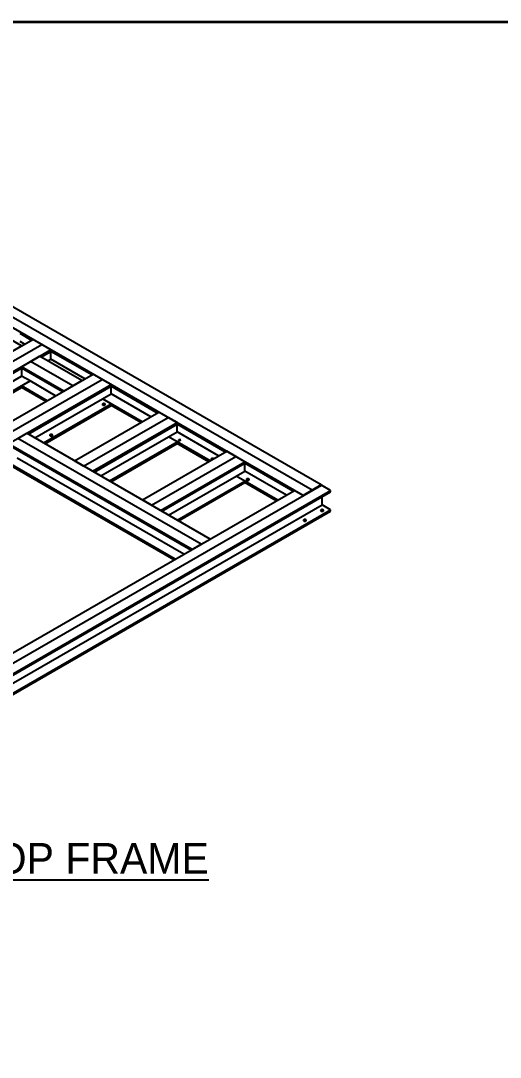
# Model space of a CAD drawing. Header units: millimetres. Extents: x 0 to 16187, y -20471 to 6290.
# Drawn here: x 7416.5 to 7604.1, y 3017.6 to 3423.6 of the extents above; entities that cross this region are included whole.
import ezdxf
from ezdxf.enums import TextEntityAlignment as Align

# ---------------------------------------------------------------- set-up
doc = ezdxf.new("R2010")
doc.units = ezdxf.units.MM
doc.layers.add('BORDER1', color=3, linetype='Continuous')
doc.layers.add('BORDER2', color=7, linetype='Continuous')
doc.styles.add('ROMANC', font='ROMANC', dxfattribs={"height": 5})
doc.styles.add('ROMAND-1', font='ic-romand.shx')
doc.styles.add('ROMANS', font='ROMANS.shx', dxfattribs={"width": 0.8})
doc.styles.add('ROMANT', font='ROMANT', dxfattribs={"height": 4})

# ---------------------------------------------------------------- blocks, each defined once
blk = doc.blocks.new('*U609')
at = {"layer": 'BORDER1', "color": 154, "true_color": 0x1859a9, "const_width": 1}
blk.add_lwpolyline([(1.81, 811), (1144, 811), (1144, 0), (0, 0), (0, 811)], close=True, dxfattribs=at)
at = {"layer": 'BORDER2', "flags": 8}
for tag, height, style, p in [('REV-A', 3.24, 'ROMANS', (986.93, 140.25)), ('RE-A', 8.06, 'ROMANT', (1084.63, 7.17))]:
    blk.add_attdef(tag, text='', height=height, dxfattribs=dict(at, style=style)).set_placement(p, align=Align.CENTER)
at = {"layer": 'BORDER2', "style": 'ROMANS', "width": 3.830216}
blk.add_attdef('DATE-A', text='', height=3.24, dxfattribs=at).set_placement((995.51, 140.25), (1008.51, 140.25), align=Align.FIT)
at = {"layer": 'BORDER2'}
for tag, height, style, p in [('DRN-A', 3.24, 'ROMANS', (1018.38, 140.25)), ('CHD-A', 3.24, 'ROMANS', (1032.35, 140.25)), ('APD-A', 3.24, 'ROMANS', (1046.64, 140.25)), ('CONS_CONT_VEND', 4.2, 'ROMANC', (1061.39, 72.83))]:
    blk.add_attdef(tag, text='', height=height, dxfattribs=dict(at, style=style)).set_placement(p, align=Align.CENTER)
at = {"layer": 'BORDER2', "style": 'ROMANS', "width": 0.8}
for tag, p, height in [('1:X', (997.23, 122.55), 3.5), ('LOC', (1042.74, 122.55), 3.5), ('PROJ_NO', (1118.64, 122.55), 3.5), ('CONS_DRG_NO', (1011, 63), 3)]:
    blk.add_attdef(tag, p, '', height=height, dxfattribs=at)
at = {"layer": 'BORDER2', "lineweight": 30, "width": 0.8, "flags": 104}
blk.add_attdef('COMMENTS-A', text='', height=2.2, dxfattribs=at).set_placement((1055.21, 142.07), align=Align.MIDDLE_LEFT)
at = {"layer": 'BORDER2', "style": 'ROMANS', "width": 0.8}
for tag, p in [('PROJECT_TITLE_1', (1061.07, 55.35)), ('PROJECT_TITLE_2', (1061.07, 49.3))]:
    blk.add_attdef(tag, text='', height=3.5, dxfattribs=at).set_placement(p, align=Align.MIDDLE)
at = {"layer": 'BORDER2', "style": 'ROMANT', "width": 0.8}
for tag, p in [('DRG_TITLE_1', (1061.07, 36.31)), ('DRG_TITLE_2', (1061.07, 28.31)), ('DRG_TITLE_3', (1061.07, 20.31))]:
    blk.add_attdef(tag, text='', height=5, dxfattribs=at).set_placement(p, align=Align.CENTER)
at = {"layer": 'BORDER2', "style": 'ROMANT'}
for tag, p in [('AR', (995, 7.17)), ('PA', (1011.74, 7.17)), ('DC', (1028.45, 7.17)), ('TS', (1120.84, 7.17))]:
    blk.add_attdef(tag, p, '', height=8.06, dxfattribs=at)
for tag, p in [('SRNO', (1074.7, 7.17)), ('SH', (1115.8, 7.18))]:
    blk.add_attdef(tag, text='', height=8.06, dxfattribs=at).set_placement(p, align=Align.RIGHT)
at = {"layer": 'BORDER2', "style": 'ROMANS', "flags": 2}
blk.add_attdef('TB_VERSION', text='', height=2, dxfattribs=at).set_placement((1, -1), align=Align.TOP_LEFT)

msp = doc.modelspace()

# ---------------------------------------------------------------- linework, layer by layer
at = {"color": 7, "linetype": 'Continuous', "lineweight": 25}
for p, q in [((7534.06608, 3241.80839), (7318.22173, 3366.41268)), ((7526.99501, 3237.72635), (7311.15067, 3362.33064)), ((7530.53054, 3239.76737), (7314.6862, 3364.37166)), ((7420.62839, 3298.51809), (7416.20906, 3301.06932)), ((7285.3943, 3220.44911), (7421.1588, 3298.82429)), ((7288.92984, 3218.40809), (7424.69434, 3296.78327)), ((7416.77474, 3296.29343), (7411.82499, 3299.15086)), ((7417.99344, 3296.99697), (7416.20906, 3298.02707)), ((7424.69434, 3296.78327), (7421.1588, 3298.82429)), ((7428.22987, 3294.74225), (7424.69434, 3296.78327)), ((7292.46537, 3216.36707), (7428.22987, 3294.74225)), ((7413.23921, 3294.25241), (7416.77474, 3296.29343)), ((7424.37623, 3291.90518), (7428.22987, 3294.12985)), ((7428.22987, 3294.74225), (7428.22987, 3294.12985)), ((7428.22987, 3291.0876), (7428.22987, 3294.12985)), ((7444.24575, 3284.88408), (7428.22987, 3294.12985)), ((7416.77474, 3288.12935), (7420.31028, 3290.17037)), ((7420.31028, 3290.17037), (7423.84581, 3292.21139)), ((7436.85657, 3280.61839), (7420.31028, 3290.17037)), ((7440.39211, 3282.65941), (7423.84581, 3292.21139)), ((7427.01118, 3290.38406), (7428.22987, 3291.0876)), ((7441.6108, 3283.36295), (7428.22987, 3291.0876)), ((7309.01167, 3206.8151), (7444.77617, 3285.19028)), ((7395.7384, 3275.37292), (7416.77474, 3287.51694)), ((7433.32104, 3278.57737), (7416.77474, 3288.12935)), ((7416.77474, 3287.51694), (7416.77474, 3288.12935)), ((7432.79062, 3278.27117), (7416.77474, 3287.51694)), ((7416.77474, 3287.51694), (7416.77474, 3284.47469)), ((7448.3117, 3283.14926), (7444.77617, 3285.19028)), ((7312.5472, 3204.77408), (7448.3117, 3283.14926)), ((7316.08274, 3202.73306), (7451.84724, 3281.10824)), ((7398.37335, 3273.8518), (7416.77474, 3284.47469)), ((7401.74979, 3271.90262), (7420.15118, 3282.52552)), ((7420.15118, 3282.52552), (7416.77474, 3284.47469)), ((7416.77474, 3280.57634), (7420.15118, 3282.52552)), ((7426.77924, 3274.80087), (7416.77474, 3280.57634)), ((7416.77474, 3279.96394), (7416.77474, 3280.57634)), ((7419.35577, 3261.73891), (7451.84724, 3280.49583)), ((7430.15567, 3276.75005), (7420.15118, 3282.52552)), ((7433.32104, 3278.57737), (7436.85657, 3280.61839)), ((7436.85657, 3280.61839), (7440.39211, 3282.65941)), ((7451.84724, 3281.10824), (7448.3117, 3283.14926)), ((7451.84724, 3281.10824), (7451.84724, 3280.49583)), ((7451.84724, 3277.45358), (7451.84724, 3280.49583)), ((7470.05515, 3269.98463), (7451.84724, 3280.49583)), ((7402.2802, 3271.59642), (7416.77474, 3279.96394)), ((7426.24882, 3274.49467), (7416.77474, 3279.96394)), ((7448.4708, 3275.50441), (7451.84724, 3277.45358)), ((7467.4202, 3268.4635), (7451.84724, 3277.45358)), ((7421.99072, 3260.21778), (7448.4708, 3275.50441)), ((7425.36715, 3258.26861), (7451.84724, 3273.55523)), ((7425.89757, 3257.9624), (7451.84724, 3272.94283)), ((7451.84724, 3273.55523), (7448.4708, 3275.50441)), ((7464.04377, 3266.51433), (7448.4708, 3275.50441)), ((7451.84724, 3273.55523), (7451.84724, 3272.94283)), ((7463.51335, 3266.20813), (7451.84724, 3272.94283)), ((7437.56368, 3251.2277), (7470.58557, 3270.29083)), ((7474.1211, 3268.24981), (7470.58557, 3270.29083)), ((7441.09921, 3249.18668), (7474.1211, 3268.24981)), ((7444.63475, 3247.14566), (7477.65664, 3266.20879)), ((7445.16516, 3246.83946), (7477.65664, 3265.59638)), ((7477.65664, 3266.20879), (7474.1211, 3268.24981)), ((7477.65664, 3266.20879), (7477.65664, 3265.59638)), ((7477.65664, 3262.55414), (7477.65664, 3265.59638)), ((7496.57166, 3254.67697), (7477.65664, 3265.59638)), ((7415.28982, 3260.00409), (7418.82535, 3262.04511)), ((7490.59669, 3220.6124), (7418.82535, 3262.04511)), ((7447.80011, 3245.31833), (7474.2802, 3260.60496)), ((7474.2802, 3260.60496), (7477.65664, 3262.55414)), ((7477.65664, 3258.65579), (7474.2802, 3260.60496)), ((7490.56027, 3251.20668), (7474.2802, 3260.60496)), ((7493.93671, 3253.15585), (7477.65664, 3262.55414)), ((7483.52562, 3216.53036), (7411.75428, 3257.96307)), ((7482.99521, 3216.22415), (7411.75428, 3257.35066)), ((7487.06116, 3218.57138), (7415.28982, 3260.00409)), ((7451.17655, 3243.36916), (7477.65664, 3258.65579)), ((7451.70697, 3243.06296), (7477.65664, 3258.04338)), ((7477.65664, 3258.65579), (7477.65664, 3258.04338)), ((7490.02985, 3250.90047), (7477.65664, 3258.04338)), ((7478.33856, 3259.04946), (7479.09603, 3259.48673)), ((7480.36026, 3214.70303), (7415.13072, 3252.35924)), ((7464.08019, 3235.92005), (7497.10207, 3254.98318)), ((7467.61572, 3233.87903), (7500.63761, 3252.94216)), ((7500.63761, 3252.94216), (7497.10207, 3254.98318)), ((7504.17314, 3250.90114), (7500.63761, 3252.94216)), ((7476.98382, 3212.75385), (7411.75428, 3250.41006)), ((7476.4534, 3212.44765), (7411.75428, 3249.79766)), ((7441.09921, 3249.18668), (7437.56368, 3251.2277)), ((7444.63475, 3247.14566), (7441.09921, 3249.18668)), ((7471.15125, 3231.83801), (7504.17314, 3250.90114)), ((7471.68167, 3231.5318), (7504.17314, 3250.28873)), ((7504.17314, 3250.90114), (7504.17314, 3250.28873)), ((7504.17314, 3247.24648), (7504.17314, 3250.28873)), ((7523.08816, 3239.36932), (7504.17314, 3250.28873)), ((7474.31662, 3230.01068), (7500.7967, 3245.29731)), ((7500.7967, 3245.29731), (7504.17314, 3247.24648)), ((7504.17314, 3243.34813), (7500.7967, 3245.29731)), ((7517.07678, 3235.89902), (7500.7967, 3245.29731)), ((7520.45321, 3237.8482), (7504.17314, 3247.24648)), ((7504.85507, 3243.7418), (7505.61253, 3244.17908)), ((7505.61253, 3244.17908), (7505.61253, 3243.63975)), ((7384.31854, 3155.17729), (7534.22518, 3241.71655)), ((7477.69305, 3228.06151), (7504.17314, 3243.34813)), ((7478.22347, 3227.7553), (7504.17314, 3242.73573)), ((7504.17314, 3243.34813), (7504.17314, 3242.73573)), ((7516.54636, 3235.59282), (7504.17314, 3242.73573)), ((7534.06608, 3241.80839), (7526.99501, 3237.72635)), ((7534.06608, 3241.80839), (7530.53054, 3239.76737)), ((7534.22518, 3241.71655), (7534.06608, 3241.80839)), ((7537.76071, 3239.67553), (7534.22518, 3241.71655)), ((7387.85407, 3153.13627), (7537.76071, 3239.67553)), ((7387.85407, 3161.30035), (7523.61858, 3239.67553)), ((7387.85407, 3152.52386), (7537.76071, 3239.06312)), ((7467.61572, 3233.87903), (7464.08019, 3235.92005)), ((7526.99501, 3237.72635), (7523.61858, 3239.67553)), ((7526.99501, 3237.72635), (7530.53054, 3239.76737)), ((7534.38428, 3234.0717), (7534.38428, 3237.11395)), ((7537.76071, 3239.06312), (7537.76071, 3239.67553)), ((7384.47764, 3147.53244), (7534.38428, 3234.0717)), ((7387.85407, 3145.58326), (7537.76071, 3232.12252)), ((7471.15125, 3231.83801), (7467.61572, 3233.87903)), ((7537.76071, 3232.12252), (7534.38428, 3234.0717)), ((7537.76071, 3231.51012), (7537.76071, 3232.12252)), ((7387.85407, 3144.97086), (7537.76071, 3231.51012)), ((7487.06116, 3218.57138), (7490.59669, 3220.6124)), ((7483.52562, 3216.53036), (7487.06116, 3218.57138))]:
    msp.add_line(p, q, dxfattribs=at)
at = {"color": 7, "linetype": 'Continuous', "lineweight": 25, "flags": 128}
for points in [[(7449.40772, 3273.57565), (7449.33203, 3273.61213), (7449.24627, 3273.64022), (7449.1532, 3273.65902), (7449.05581, 3273.66792), (7448.95723, 3273.66664), (7448.86063, 3273.65523), (7448.76912, 3273.63403), (7448.68563, 3273.60375), (7448.61285, 3273.56535), (7448.55311, 3273.52006), (7448.50835, 3273.46934), (7448.47999, 3273.41482), (7448.46895, 3273.35826), (7448.47558, 3273.30146), (7448.49967, 3273.24627), (7448.54045, 3273.19444), (7448.59661, 3273.14765), (7448.66633, 3273.1074), (7448.74738, 3273.07498), (7448.83716, 3273.05144), (7448.93277, 3273.03753), (7449.03115, 3273.0337), (7449.12913, 3273.04008), (7449.22357, 3273.05645), (7449.31143, 3273.08229), (7449.38988, 3273.11677), (7449.4564, 3273.15879), (7449.50886, 3273.20699), (7449.54557, 3273.25982), (7449.56535, 3273.31558), (7449.56756, 3273.37249), (7449.55214, 3273.42871), (7449.51957, 3273.48244), (7449.47091, 3273.53195), (7449.40772, 3273.57565)], [(7428.83091, 3261.4928), (7428.75522, 3261.52929), (7428.66946, 3261.55738), (7428.57639, 3261.57618), (7428.479, 3261.58508), (7428.38042, 3261.5838), (7428.28382, 3261.57239), (7428.19231, 3261.55119), (7428.10882, 3261.52091), (7428.03604, 3261.48251), (7427.9763, 3261.43722), (7427.93154, 3261.3865), (7427.90318, 3261.33198), (7427.89214, 3261.27542), (7427.89877, 3261.21862), (7427.92287, 3261.16343), (7427.96365, 3261.1116), (7428.0198, 3261.06481), (7428.08952, 3261.02456), (7428.17057, 3260.99214), (7428.26035, 3260.9686), (7428.35596, 3260.95469), (7428.45434, 3260.95086), (7428.55233, 3260.95724), (7428.64676, 3260.97361), (7428.73462, 3260.99945), (7428.81307, 3261.03393), (7428.8796, 3261.07595), (7428.93206, 3261.12415), (7428.96877, 3261.17698), (7428.98854, 3261.23274), (7428.99076, 3261.28965), (7428.97533, 3261.34587), (7428.94277, 3261.3996), (7428.8941, 3261.44911), (7428.83091, 3261.4928)], [(7479.09603, 3259.48673), (7479.00829, 3259.51225), (7478.91408, 3259.52835), (7478.81642, 3259.53452), (7478.71841, 3259.53055), (7478.62319, 3259.51659), (7478.53379, 3259.49306), (7478.45306, 3259.46073), (7478.38359, 3259.42063), (7478.32759, 3259.37403), (7478.28684, 3259.32242), (7478.26265, 3259.26745), (7478.25579, 3259.21087), (7478.26647, 3259.15449), (7478.29436, 3259.10011), (7478.33856, 3259.04946)], [(7491.1447, 3252.09391), (7491.0815, 3252.05021), (7491.03284, 3252.0007), (7491.00028, 3251.94697), (7490.98485, 3251.89075), (7490.98706, 3251.83384), (7491.00684, 3251.77808), (7491.04355, 3251.72525), (7491.09601, 3251.67705), (7491.16254, 3251.63504), (7491.24099, 3251.60055), (7491.24195, 3251.6002)], [(7491.99991, 3252.03776), (7491.9993, 3252.03832), (7491.93957, 3252.08361), (7491.86679, 3252.12201), (7491.7833, 3252.1523), (7491.69179, 3252.17349), (7491.59519, 3252.18491), (7491.49661, 3252.18618), (7491.39922, 3252.17728), (7491.30615, 3252.15848), (7491.22039, 3252.13039), (7491.1447, 3252.09391)], [(7505.61253, 3244.17908), (7505.52479, 3244.2046), (7505.43058, 3244.2207), (7505.33292, 3244.22686), (7505.23491, 3244.2229), (7505.13969, 3244.20894), (7505.05029, 3244.18541), (7504.96957, 3244.15308), (7504.9001, 3244.11298), (7504.8441, 3244.06638), (7504.80335, 3244.01477), (7504.77916, 3243.9598), (7504.77229, 3243.90322), (7504.78298, 3243.84684), (7504.81086, 3243.79246), (7504.85507, 3243.7418)], [(7504.93328, 3244.13393), (7504.87009, 3244.09023), (7504.82143, 3244.04072), (7504.78886, 3243.987), (7504.77343, 3243.93077), (7504.77565, 3243.87387), (7504.79543, 3243.8181), (7504.83213, 3243.76527), (7504.88459, 3243.71707), (7504.95112, 3243.67506), (7505.02957, 3243.64057), (7505.11743, 3243.61473), (7505.21186, 3243.59836), (7505.30985, 3243.59199), (7505.40823, 3243.59582), (7505.50384, 3243.60972), (7505.59362, 3243.63327), (7505.67467, 3243.66568), (7505.74439, 3243.70593), (7505.80055, 3243.75272), (7505.84132, 3243.80455), (7505.86542, 3243.85975), (7505.87205, 3243.91654), (7505.86101, 3243.9731), (7505.83265, 3244.02762), (7505.78789, 3244.07834), (7505.72815, 3244.12363), (7505.65537, 3244.16203), (7505.57188, 3244.19232), (7505.48037, 3244.21351), (7505.38377, 3244.22493), (7505.28519, 3244.2262), (7505.1878, 3244.2173), (7505.09473, 3244.1985), (7505.00897, 3244.17041), (7504.93328, 3244.13393)], [(7534.79086, 3232.04088), (7534.71517, 3232.07736), (7534.62941, 3232.10545), (7534.53634, 3232.12425), (7534.43895, 3232.13316), (7534.34037, 3232.13188), (7534.24377, 3232.12046), (7534.15226, 3232.09927), (7534.06877, 3232.06899), (7533.99599, 3232.03058), (7533.93626, 3231.98529), (7533.89149, 3231.93458), (7533.86313, 3231.88006), (7533.85209, 3231.82349), (7533.85873, 3231.7667), (7533.88282, 3231.7115), (7533.9236, 3231.65968), (7533.97975, 3231.61289), (7534.04947, 3231.57264), (7534.13052, 3231.54022), (7534.2203, 3231.51668), (7534.31592, 3231.50277), (7534.4143, 3231.49894), (7534.51228, 3231.50532), (7534.60672, 3231.52169), (7534.69457, 3231.54753), (7534.77302, 3231.58201), (7534.83955, 3231.62403), (7534.89201, 3231.67222), (7534.92872, 3231.72505), (7534.9485, 3231.78082), (7534.95071, 3231.83773), (7534.93528, 3231.89395), (7534.90272, 3231.94768), (7534.85406, 3231.99719), (7534.79086, 3232.04088)], [(7528.07335, 3228.16294), (7527.99766, 3228.19942), (7527.9119, 3228.22752), (7527.81883, 3228.24632), (7527.72144, 3228.25522), (7527.62286, 3228.25394), (7527.52626, 3228.24253), (7527.43475, 3228.22133), (7527.35126, 3228.19105), (7527.27847, 3228.15265), (7527.21874, 3228.10736), (7527.17398, 3228.05664), (7527.14562, 3228.00212), (7527.13458, 3227.94556), (7527.14121, 3227.88876), (7527.1653, 3227.83357), (7527.20608, 3227.78174), (7527.26224, 3227.73495), (7527.33196, 3227.6947), (7527.41301, 3227.66228), (7527.50279, 3227.63874), (7527.5984, 3227.62483), (7527.69678, 3227.621), (7527.79476, 3227.62738), (7527.8892, 3227.64375), (7527.97706, 3227.66959), (7528.05551, 3227.70407), (7528.12203, 3227.74609), (7528.17449, 3227.79429), (7528.2112, 3227.84712), (7528.23098, 3227.90288), (7528.23319, 3227.95979), (7528.21777, 3228.01601), (7528.1852, 3228.06974), (7528.13654, 3228.11925), (7528.07335, 3228.16294)]]:
    msp.add_lwpolyline(points, dxfattribs=at)
at = {"color": 7, "linetype": 'Continuous', "lineweight": 25}
for centre in [(7449.01881, 3272.1183), (7428.442, 3260.03546), (7534.40195, 3230.58353), (7527.68444, 3226.70559)]:
    msp.add_arc(centre, 0.93798, 81.0787148, 98.9212852, dxfattribs=at)

# ---------------------------------------------------------------- block references
at = {"layer": 'BORDER1'}
msp.add_blockref('*U609', (7097.74721, 2612.13313), dxfattribs=at)

# ---------------------------------------------------------------- texts
at = {"color": 7, "style": 'ROMAND-1'}
msp.add_text('%%UISOMETRIC VIEW OF TOP FRAME', height=12, dxfattribs=at).set_placement((7230.67264, 3089.54433))

doc.saveas('drawing.dxf')
